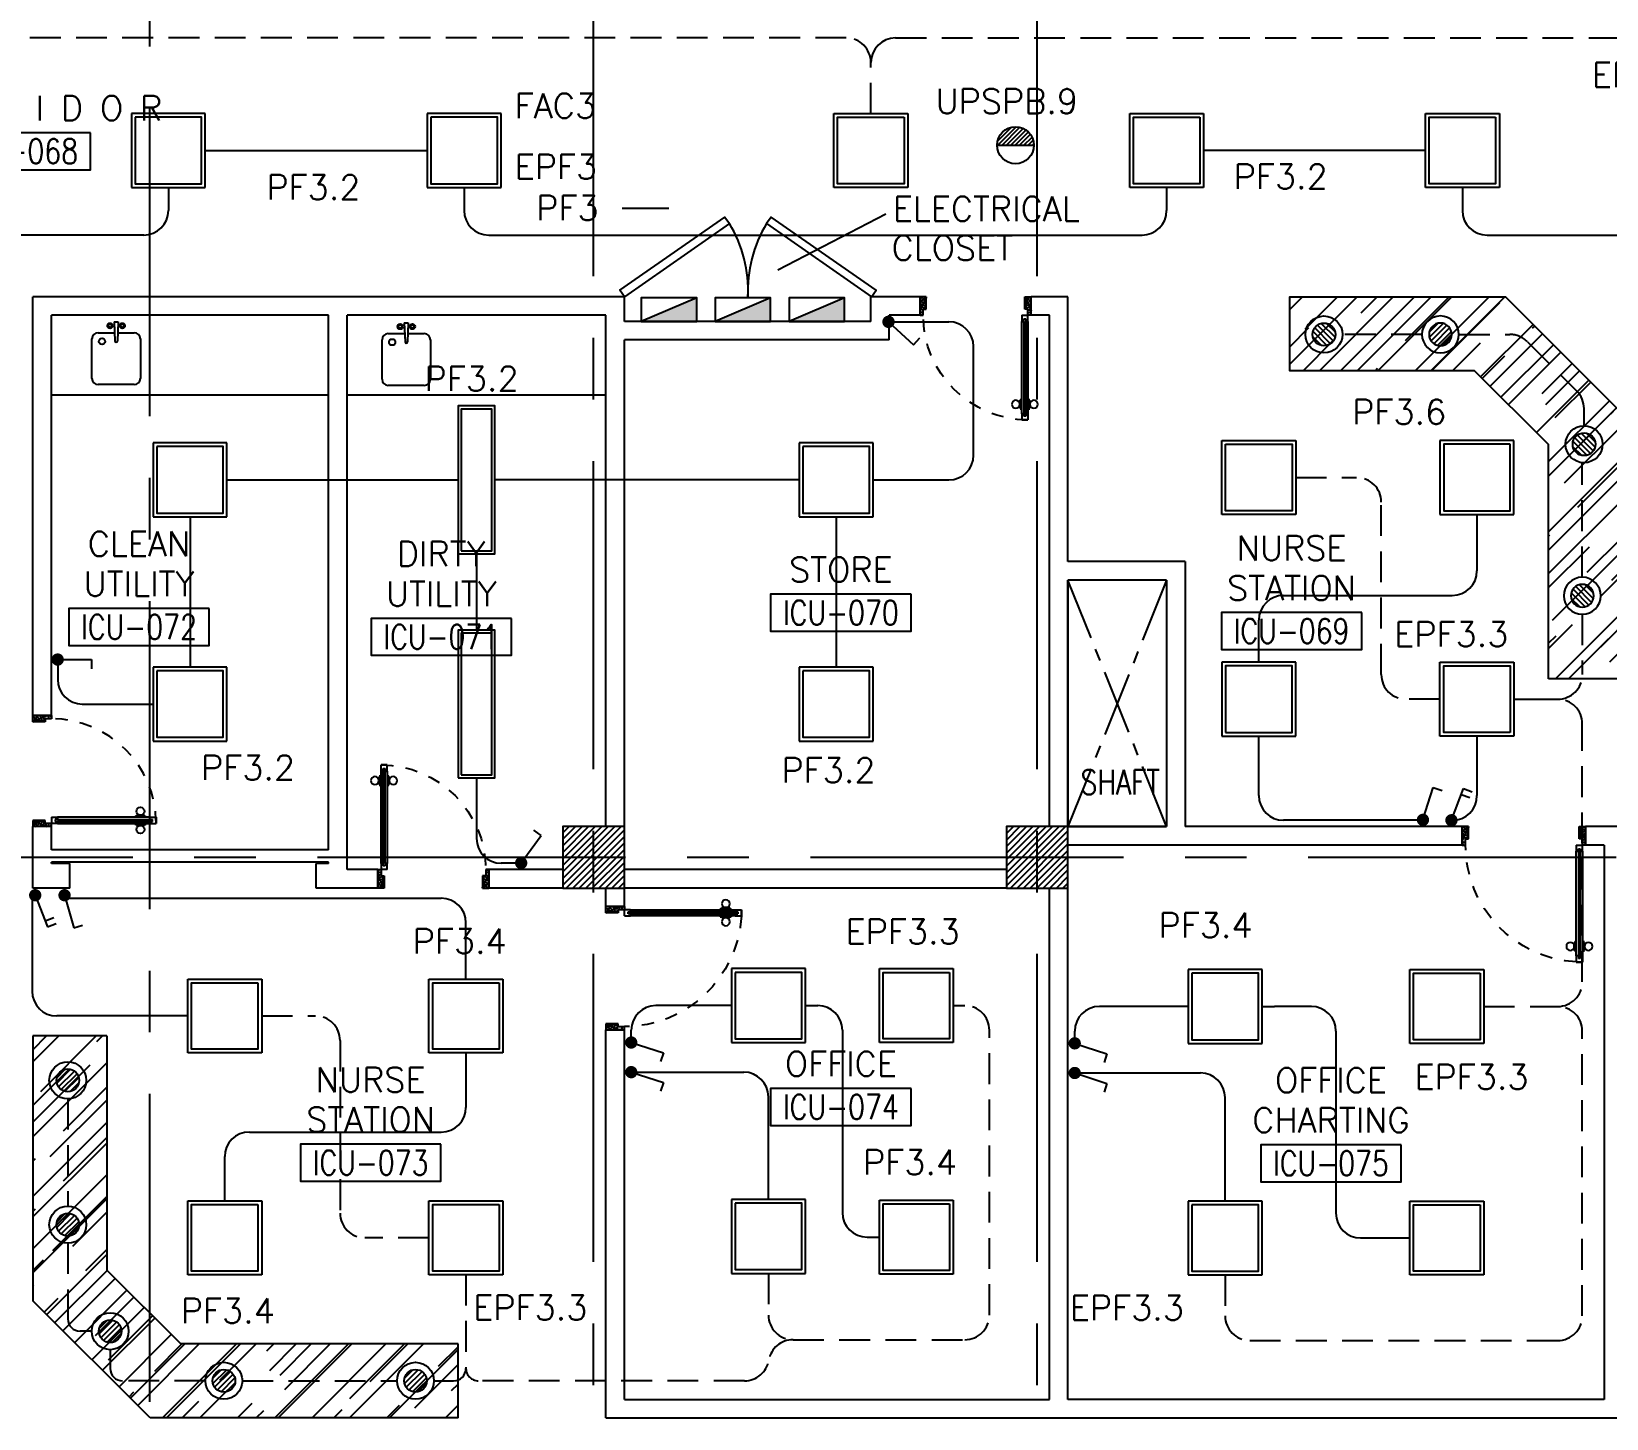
# Model space of a CAD drawing. Extents: x -0.3 to 91.9, y -1.1 to 78.4.
# Drawn here: x 62.03 to 74.81, y 45.62 to 56.87 of the extents above; entities that cross this region are included whole.
import ezdxf
from ezdxf.enums import TextEntityAlignment as Align

# ---------------------------------------------------------------- set-up
doc = ezdxf.new("R2010")
doc.units = 0
doc.header["$MEASUREMENT"] = 0
for name, pattern in [('CENTER2', [1.125, 0.75, -0.125, 0.125, -0.125]), ('CENTERX2', [4, 2.5, -0.5, 0.5, -0.5]), ('HIDDEN', [0.375, 0.25, -0.125])]:
    doc.linetypes.add(name, pattern=pattern)
doc.layers.get('0').update_dxf_attribs({"linetype": 'CONTINUOUS'})
for name, color, linetype in [('AXES', 11, 'CENTERX2'), ('COL', 11, 'CONTINUOUS'), ('COUNTER', 7, 'CONTINUOUS'), ('DOOR', 7, 'CONTINUOUS'), ('E-CLINE', 4, 'CONTINUOUS'), ('E-HLINE', 4, 'HIDDEN'), ('E-LITE', 4, 'CONTINUOUS'), ('E-PANELBX', 3, 'CONTINUOUS'), ('E-SWITCH', 4, 'CONTINUOUS'), ('E-TEXT', 4, 'CONTINUOUS'), ('E-TRXT', 4, 'CONTINUOUS'), ('E-WI', 6, 'CONTINUOUS'), ('EL-LITE', 4, 'CONTINUOUS'), ('HAT', 11, 'CONTINUOUS'), ('NON-MEDICAL', 11, 'CONTINUOUS'), ('RM-BOX', 11, 'CONTINUOUS'), ('RM-NAME', 11, 'CONTINUOUS'), ('RM-NO', 11, 'CONTINUOUS'), ('SHAFT', 11, 'CONTINUOUS'), ('WALL', 11, 'CONTINUOUS')]:
    doc.layers.add(name, color=color, linetype=linetype)
doc.styles.add('ROMANS', font='ROMANS.shx', dxfattribs={"width": 0.6})

# ---------------------------------------------------------------- blocks, each defined once
blk = doc.blocks.new('*X68')
at = {"color": 0}
for p, q in [((80579, 155515), (81054, 155990)), ((80579, 155568), (81001, 155990)), ((80579, 155621), (80948, 155990)), ((80579, 155674), (80895, 155990)), ((80579, 155727), (80842, 155990)), ((80579, 155780), (80789, 155990)), ((80579, 155833), (80736, 155990)), ((80579, 155886), (80683, 155990)), ((80579, 155939), (80630, 155990)), ((80607, 155490), (81079, 155962)), ((80660, 155490), (81079, 155909)), ((80713, 155490), (81079, 155856)), ((80766, 155490), (81079, 155803)), ((80819, 155490), (81079, 155750)), ((80872, 155490), (81079, 155697)), ((80925, 155490), (81079, 155644)), ((80978, 155490), (81079, 155591)), ((81031, 155490), (81079, 155538))]:
    blk.add_line(p, q, dxfattribs=at)
blk = doc.blocks.new('*X67')
at = {"color": 0}
for p, q in [((84179, 155509), (84660, 155990)), ((84179, 155562), (84607, 155990)), ((84179, 155615), (84554, 155990)), ((84179, 155668), (84501, 155990)), ((84179, 155721), (84448, 155990)), ((84179, 155774), (84395, 155990)), ((84179, 155827), (84342, 155990)), ((84179, 155880), (84289, 155990)), ((84179, 155933), (84236, 155990)), ((84179, 155986), (84183, 155990)), ((84213, 155490), (84679, 155956)), ((84266, 155490), (84679, 155903)), ((84319, 155490), (84679, 155850)), ((84372, 155490), (84679, 155796)), ((84426, 155490), (84679, 155743)), ((84479, 155490), (84679, 155690)), ((84532, 155490), (84679, 155637)), ((84585, 155490), (84679, 155584)), ((84638, 155490), (84679, 155531))]:
    blk.add_line(p, q, dxfattribs=at)
blk = doc.blocks.new('COL50')
at = {"layer": 'COL'}
blk.add_lwpolyline([(-250, 250), (-250, -250), (250, -250), (250, 250)], close=True, dxfattribs=at)
blk = doc.blocks.new('RM1')
at = {"layer": 'RM-BOX'}
blk.add_lwpolyline([(570, -200), (-570, -200), (-570, -500), (570, -500)], close=True, dxfattribs=at)
at = {"layer": 'RM-NAME', "style": 'ROMANS'}
for tag, p in [('ROOMNAME1', (0, 324)), ('ROOMNAME2', (0, 0))]:
    blk.add_attdef(tag, text='', height=200, dxfattribs=at).set_placement(p, align=Align.MIDDLE)
at = {"layer": 'RM-NO', "style": 'ROMANS', "width": 0.8}
blk.add_attdef('ROOMNO', text='', height=200, dxfattribs=at).set_placement((0, -350), align=Align.MIDDLE)
blk = doc.blocks.new('DOOR90')
at = {"layer": 'DOOR', "color": 0, "linetype": 'ByBlock'}
for p, q in [((-150, 0), (-150, -25)), ((-150, 0), (0, 0)), ((0, -50), (0, 0)), ((-1000, -25), (-1000, -75)), ((-1000, -75), (-1000, -25)), ((-950, -25), (-1000, -25)), ((-950, -75), (-1000, -75)), ((-970, -42), (-970, -58)), ((-950, -42), (-970, -42)), ((-950, -58), (-970, -58)), ((-950, -25), (-950, -42)), ((-950, -58), (-950, -75)), ((-918, -25), (-918, -18)), ((-828, -18), (-918, -18)), ((-918, -75), (-918, -82)), ((-828, -82), (-918, -82)), ((-905, -18), (-905, -9)), ((-905, -9), (-840, -9)), ((-905, -18), (-840, -18)), ((-905, -82), (-905, -91)), ((-905, -82), (-840, -82)), ((-905, -91), (-840, -91)), ((-840, -18), (-840, -9)), ((-840, -82), (-840, -91)), ((-828, -25), (-828, -18)), ((-828, -75), (-828, -82)), ((-200, -42), (-200, -25)), ((-200, -25), (-150, -25)), ((-180, -42), (-200, -42)), ((-200, -75), (-200, -58)), ((-200, -58), (-180, -58)), ((-150, -75), (-200, -75)), ((-180, -58), (-180, -42)), ((-150, -75), (-150, -25)), ((-150, -25), (-100, -25)), ((-100, -25), (-100, -50)), ((-100, -50), (0, -50)), ((-150, -900), (-150, -875)), ((-150, -875), (-100, -875)), ((-100, -850), (0, -850)), ((-100, -875), (-100, -850)), ((0, -850), (0, -900)), ((0, -900), (-150, -900)), ((-150, -900), (0, -900))]:
    blk.add_line(p, q, dxfattribs=at)
at = {"layer": 'DOOR', "color": 9, "linetype": 'ByBlock'}
for p, q in [((0, -50), (-114, 0)), ((0, -50), (-40, 0)), ((0, -50), (-100, -37)), ((0, -850), (-114, -900)), ((0, -850), (-100, -863)), ((0, -850), (-40, -900))]:
    blk.add_line(p, q, dxfattribs=at)
at = {"layer": 'DOOR', "linetype": 'ByBlock'}
for p, q in [((-200, -25), (-950, -25)), ((-200, -42), (-950, -42)), ((-200, -58), (-950, -58)), ((-950, -75), (-200, -75))]:
    blk.add_line(p, q, dxfattribs=at)
at = {"layer": 'DOOR', "color": 0, "linetype": 'ByBlock'}
for centre in [(-873, 24), (-873, -124)]:
    blk.add_circle(centre, 32.4, dxfattribs=at)
at = {"layer": 'DOOR', "color": 9, "linetype": 'ByBlock'}
for centre, radius, start, end in [((0, -50), 154, 161.1053, 166.2858), ((0, -50), 134, 158.1598, 169.28), ((0, -50), 94.4, 148.0182, 180), ((0, -50), 74.4, 137.7764, 180), ((0, -50), 114, 154.0838, 167.3774), ((0, -50), 54.4, 113.2074, 180), ((0, -50), 34.4, 90, 180), ((0, -50), 14.4, 90, 180), ((0, -850), 154, 193.7142, 198.8947), ((0, -850), 134, 190.72, 201.8402), ((0, -850), 94.4, 180, 211.9818), ((0, -850), 74.4, 180, 222.2236), ((0, -850), 54.4, 180, 246.7926), ((0, -850), 34.4, 180, 270), ((0, -850), 14.4, 180, 270)]:
    blk.add_arc(centre, radius, start, end, dxfattribs=at)
at = {"layer": 'DOOR', "linetype": 'HIDDEN', "ltscale": 0.5}
blk.add_arc((-150, -25), 850, 180, 270, dxfattribs=at)
blk = doc.blocks.new('*X84')
at = {"color": 0}
for p, q in [((80579, 155515), (81054, 155990)), ((80579, 155568), (81001, 155990)), ((80579, 155621), (80948, 155990)), ((80579, 155674), (80895, 155990)), ((80579, 155727), (80842, 155990)), ((80579, 155780), (80789, 155990)), ((80579, 155833), (80736, 155990)), ((80579, 155886), (80683, 155990)), ((80579, 155939), (80630, 155990)), ((80607, 155490), (81079, 155962)), ((80660, 155490), (81079, 155909)), ((80713, 155490), (81079, 155856)), ((80766, 155490), (81079, 155803)), ((80819, 155490), (81079, 155750)), ((80872, 155490), (81079, 155697)), ((80925, 155490), (81079, 155644)), ((80978, 155490), (81079, 155591)), ((81031, 155490), (81079, 155538))]:
    blk.add_line(p, q, dxfattribs=at)
blk = doc.blocks.new('A$C3A782592')
at = {"layer": 'COUNTER', "linetype": 'ByBlock'}
for p, q in [((0, 3100), (0, 951)), ((600, 3100), (0, 3100)), ((600, 3100), (600, 1200)), ((1200, 600), (600, 1200)), ((951, 0), (0, 951)), ((3450, 600), (1200, 600)), ((3450, 0), (3450, 600)), ((3450, 0), (951, 0))]:
    blk.add_line(p, q, dxfattribs=at)
blk = doc.blocks.new('DOOR-10')
at = {"layer": 'DOOR', "color": 0, "linetype": 'ByBlock'}
for p, q in [((-26, 1100), (-76, 1100)), ((-76, 1100), (-26, 1100)), ((-76, 1050), (-76, 1100)), ((-59, 1050), (-76, 1050)), ((-43, 1070), (-59, 1070)), ((-59, 1050), (-59, 1070)), ((-43, 1050), (-43, 1070)), ((-26, 1050), (-43, 1050)), ((-26, 1050), (-26, 1100)), ((-83, 1005), (-92, 1005)), ((-92, 1005), (-92, 940)), ((-83, 940), (-92, 940)), ((-76, 1018), (-83, 1018)), ((-83, 928), (-83, 1018)), ((-83, 1005), (-83, 940)), ((-76, 928), (-83, 928)), ((-26, 1018), (-18, 1018)), ((-26, 928), (-18, 928)), ((-18, 928), (-18, 1018)), ((-18, 1005), (-9, 1005)), ((-18, 1005), (-18, 940)), ((-18, 940), (-9, 940)), ((-9, 1005), (-9, 940)), ((-1001, 0), (-1001, 150)), ((-1001, 150), (-976, 150)), ((-1001, 150), (-1001, 0)), ((-976, 150), (-976, 100)), ((-76, 200), (-59, 200)), ((-76, 150), (-76, 200)), ((-76, 150), (-26, 150)), ((-59, 200), (-59, 180)), ((-59, 180), (-43, 180)), ((-43, 200), (-26, 200)), ((-43, 180), (-43, 200)), ((-26, 200), (-26, 150)), ((-1, 150), (-26, 150)), ((-26, 150), (-26, 100)), ((-951, 0), (-1001, 0)), ((-976, 100), (-951, 100)), ((-951, 100), (-951, 0)), ((-51, 100), (-51, 0)), ((-26, 100), (-51, 100)), ((-51, 0), (-1, 0))]:
    blk.add_line(p, q, dxfattribs=at)
at = {"layer": 'DOOR', "linetype": 'ByBlock'}
for p, q in [((-76, 1050), (-76, 200)), ((-59, 200), (-59, 1050)), ((-43, 200), (-43, 1050)), ((-26, 200), (-26, 1050))]:
    blk.add_line(p, q, dxfattribs=at)
at = {"layer": 'DOOR', "color": 9, "linetype": 'ByBlock'}
for p, q in [((-1, 0), (-1, 150)), ((-951, 0), (-1001, 114)), ((-951, 0), (-1001, 40)), ((-951, 0), (-964, 100)), ((-51, 0), (-1, 114)), ((-51, 0), (-37, 100)), ((-51, 0), (-1, 40))]:
    blk.add_line(p, q, dxfattribs=at)
at = {"layer": 'DOOR', "color": 0, "linetype": 'ByBlock'}
for centre in [(-124, 973), (23, 973)]:
    blk.add_circle(centre, 32.4, dxfattribs=at)
at = {"layer": 'DOOR', "linetype": 'HIDDEN', "ltscale": 0.5}
blk.add_arc((-23, 149), 952, 93.1482, 179.9482, dxfattribs=at)
at = {"layer": 'DOOR', "color": 9, "linetype": 'ByBlock'}
for centre, radius, start, end in [((-951, 0), 154, 103.7142, 108.8947), ((-951, 0), 134, 100.72, 111.8402), ((-51, 0), 134, 68.1598, 79.28), ((-51, 0), 154, 71.1053, 76.2858), ((-951, 0), 94.4, 90, 121.9818), ((-951, 0), 74.4, 90, 132.2236), ((-951, 0), 54.4, 90, 156.7926), ((-951, 0), 34.4, 90, 180), ((-951, 0), 14.4, 90, 180), ((-51, 0), 94.4, 58.0182, 90), ((-51, 0), 74.4, 47.7764, 90), ((-51, 0), 54.4, 23.2074, 90), ((-51, 0), 34.4, 0, 90), ((-51, 0), 14.4, 0, 90), ((-51, 0), 114, 64.0838, 77.3774)]:
    blk.add_arc(centre, radius, start, end, dxfattribs=at)
blk = doc.blocks.new('1G1W')
for p, q in [((0, 0), (0.55, 0)), ((0.55, 0), (0.55, -0.15))]:
    blk.add_line(p, q)
at = {"const_width": 0.1}
blk.add_lwpolyline([(-0.05, 0, 1), (0.05, 0, 1)], format="xyb", close=True, dxfattribs=at)
blk = doc.blocks.new('L42')
at = {"layer": 'E-LITE'}
for p, q in [((0.3, 0.3), (-0.3, 0.3)), ((-0.3, 0.3), (-0.3, -0.3)), ((0.3, -0.3), (0.3, 0.3)), ((-0.3, -0.3), (0.3, -0.3))]:
    blk.add_line(p, q, dxfattribs=at)
at = {"layer": 'E-LITE', "color": 8}
blk.add_lwpolyline([(-0.27, 0.27), (-0.27, -0.27), (0.27, -0.27), (0.27, 0.27)], close=True, dxfattribs=at)
blk = doc.blocks.new('*X59')
at = {"color": 0}
for p, q in [((21548.527, 18540.142), (21548.801, 18540.415)), ((21548.529, 18539.966), (21548.977, 18540.414)), ((21548.584, 18539.845), (21549.098, 18540.359)), ((21548.672, 18539.756), (21549.187, 18540.271)), ((21548.793, 18539.7), (21549.243, 18540.15)), ((21548.966, 18539.696), (21549.246, 18539.977))]:
    blk.add_line(p, q, dxfattribs=at)
blk = doc.blocks.new('SPOT')
at = {"layer": 'E-LITE'}
for radius in [0.6, 0.369]:
    blk.add_circle((0, 0), radius, dxfattribs=at)
at = {"layer": 'E-LITE', "color": 8}
blk.add_blockref('*X59', (-21548.886, -18540.056), dxfattribs=at)
blk = doc.blocks.new('*X143')
at = {"color": 0}
for p, q in [((21548.527, 18540.142), (21548.801, 18540.415)), ((21548.529, 18539.966), (21548.977, 18540.414)), ((21548.584, 18539.845), (21549.098, 18540.359)), ((21548.672, 18539.756), (21549.187, 18540.271)), ((21548.793, 18539.7), (21549.243, 18540.15)), ((21548.966, 18539.696), (21549.246, 18539.977))]:
    blk.add_line(p, q, dxfattribs=at)
blk = doc.blocks.new('2G1W')
for p, q in [((0, 0), (0.55, 0)), ((0.45, 0), (0.45, -0.15)), ((0.55, 0), (0.55, -0.15))]:
    blk.add_line(p, q)
at = {"const_width": 0.1}
blk.add_lwpolyline([(-0.05, 0, 1), (0.05, 0, 1)], format="xyb", close=True, dxfattribs=at)
blk = doc.blocks.new('E-PBX')
at = {"layer": 'E-PANELBX'}
h = blk.add_hatch(color=256, dxfattribs=at)
h.paths.add_polyline_path([(34, 190), (-225, 190), (34, 81)])
h.paths.add_polyline_path([(225, 190), (34, 190), (34, 81), (225, 0)])
blk.add_line((225, 0), (-225, 190), dxfattribs=at)
blk.add_lwpolyline([(-225, 190), (225, 190), (225, 0), (-225, 0)], close=True, dxfattribs=at)
blk = doc.blocks.new('EL')
at = {"layer": 'EL-LITE'}
h = blk.add_hatch(dxfattribs=at)
h.set_pattern_fill('ANSI31', color=4, scale=0.2, style=0)
h.set_pattern_definition([(45, (587.071197, 567.777136), (-0.0176776695, 0.0176776695), [])])
h.paths.add_polyline_path([(0.15, 0, 1), (-0.15, 0)])
at = {"layer": 'EL-LITE', "color": 4}
blk.add_line((-0.15, 0), (0.15, 0), dxfattribs=at)
blk.add_circle((0, 0), 0.15, dxfattribs=at)
blk = doc.blocks.new('L24')
at = {"color": 4}
blk.add_lwpolyline([(-0.6, 0.15), (-0.6, -0.15), (0.6, -0.15), (0.6, 0.15)], close=True, dxfattribs=at)
at = {"layer": 'E-LITE', "color": 8}
blk.add_lwpolyline([(-0.575, 0.125), (-0.575, -0.125), (0.575, -0.125), (0.575, 0.125)], close=True, dxfattribs=at)

msp = doc.modelspace()

# ---------------------------------------------------------------- hatches: boundary and pattern name
at = {"layer": 'COUNTER', "linetype": 'ByBlock'}
h = msp.add_hatch(dxfattribs=at)
h.set_pattern_fill('AR-RROOF', color=11, scale=0.32, angle=45, style=0)
h.set_pattern_definition([(45, (-275968.1855, -57293.01293), (0.27152900398, 0.72407734394), [4.8, -0.64, 1.6, -0.32]), (45, (-275967.9977, -57292.59885), (-0.52721881605, 0.0746704761), [0.96, -0.1056, 1.92, -0.24]), (45, (-275968.2647, -57292.70746), (1.02502199, 1.32822937778), [2.56, -0.448, 1.28, -0.32])])
h.paths.add_polyline_path([(73.99, 54.72), (72.24, 54.72), (72.24, 54.12), (73.74, 54.12), (74.34, 53.52), (74.34, 51.62), (74.94, 51.62), (74.94, 53.77)])
h = msp.add_hatch(dxfattribs=at)
h.set_pattern_fill('AR-RROOF', color=11, scale=0.32, angle=45, style=0)
h.set_pattern_definition([(45, (-14.23922, -112.74973), (0.271529, 0.72407734), [4.8, -0.64, 1.6, -0.32]), (45, (-14.0514, -112.33565), (-0.5272188, 0.0746705), [0.96, -0.1056, 1.92, -0.24]), (45, (-14.31842, -112.44426), (1.025022, 1.32822938), [2.56, -0.448, 1.28, -0.32])])
h.paths.add_polyline_path([(62.64, 48.72), (62.04, 48.72), (62.04, 46.5715), (62.1165, 46.495), (62.965, 46.495), (62.64, 46.82)])
h.paths.add_polyline_path([(62.99, 45.6215), (62.99, 46.47), (62.965, 46.495), (62.1165, 46.495)])
h.paths.add_polyline_path([(65.49, 45.62), (65.49, 46.22), (63.24, 46.22), (62.99, 46.47), (62.99, 45.6215), (62.9915, 45.62)])

# ---------------------------------------------------------------- linework, layer by layer
at = {"layer": 'AXES'}
for p, q in [((66.59, -1.1143), (66.59, 77.6984)), ((66.59, -1.1143), (66.59, 77.6984)), ((70.19, -1.1143), (70.19, 77.6984)), ((70.19, -1.1143), (70.19, 77.6984)), ((62.99, 5.75), (62.99, 64.57)), ((0.35, 50.17), (68.39, 50.17)), ((68.39, 50.17), (84.61, 50.17))]:
    msp.add_line(p, q, dxfattribs=at)
at = {"layer": 'COUNTER', "linetype": 'ByBlock'}
msp.add_lwpolyline([(74.34, 51.62), (74.34, 53.52), (73.74, 54.12), (72.24, 54.12), (72.24, 54.72), (73.99, 54.72), (74.94, 53.77), (74.94, 51.62)], close=True, dxfattribs=at)
at = {"layer": 'E-CLINE', "color": 4, "linetype": 'ByBlock'}
for p, q in [((63.4392, 55.907), (65.2392, 55.907)), ((73.3408, 55.907), (71.5408, 55.907)), ((63.1392, 55.607), (63.1392, 55.4207)), ((65.5392, 55.607), (65.5392, 55.4207)), ((71.2408, 55.607), (71.2408, 55.4207)), ((73.6408, 55.607), (73.6408, 55.4207)), ((74.6281, 53.6726), (74.6281, 53.8127)), ((63.315, 52.9335), (63.315, 51.7141)), ((68.5588, 52.9335), (68.5588, 51.7141)), ((65.64, 52.6335), (65.64, 52.0141)), ((74.059, 51.4532), (74.414, 51.4532)), ((72.415, 48.9595), (72.115, 48.9595)), ((68.6093, 48.7663), (68.6093, 47.2873)), ((72.615, 48.7595), (72.615, 47.2805)), ((63.5968, 47.3823), (63.5968, 47.7405)), ((68.8093, 47.0873), (68.9093, 47.0873)), ((72.815, 47.0805), (72.915, 47.0805)), ((72.915, 47.0805), (73.215, 47.0805)), ((62.5172, 46.3236), (62.4234, 46.3236)), ((62.6672, 46.1736), (62.6672, 46.0211)), ((65.295, 45.9211), (65.4545, 45.9211))]:
    msp.add_line(p, q, dxfattribs=at)
at = {"layer": 'E-CLINE', "color": 4}
for p, q in [((62.9392, 55.2207), (58.5392, 55.2207)), ((65.7392, 55.2207), (71.0408, 55.2207)), ((73.8408, 55.2207), (78.2408, 55.2207)), ((63.615, 53.2335), (65.49, 53.2335)), ((68.2588, 53.2335), (65.79, 53.2335)), ((68.2588, 53.2335), (65.94, 53.2335)), ((68.3093, 48.9663), (68.4093, 48.9663)), ((72.015, 48.9595), (72.115, 48.9595)), ((65.5545, 48.5823), (65.5545, 48.1405)), ((63.7968, 47.9405), (65.3545, 47.9405))]:
    msp.add_line(p, q, dxfattribs=at)
at = {"layer": 'E-CLINE', "color": 4, "linetype": 'ByBlock'}
for centre, radius, start, end in [((69.0408, 56.6205), 0.2, 90, 180), ((62.9392, 55.4207), 0.2, 270, 0), ((65.7392, 55.4207), 0.2, 180, 270), ((71.0408, 55.4207), 0.2, 270, 0), ((73.8408, 55.4207), 0.2, 180, 270), ((74.4281, 53.8127), 0.2, 0, 45), ((68.4093, 48.7663), 0.2, 0, 90), ((72.415, 48.7595), 0.2, 0, 90), ((63.7968, 47.7405), 0.2, 90, 180), ((68.8093, 47.2873), 0.2, 180, 270), ((72.815, 47.2805), 0.2, 180, 270), ((62.4234, 46.4236), 0.1, 180, 270), ((62.7672, 46.0211), 0.1, 180, 270), ((65.4545, 46.0211), 0.1, 270, 0)]:
    msp.add_arc(centre, radius, start, end, dxfattribs=at)
at = {"layer": 'E-CLINE', "color": 4}
msp.add_arc((65.3545, 48.1405), 0.2, 270, 0, dxfattribs=at)
at = {"layer": 'E-HLINE', "color": 4}
for p, q in [((68.6408, 56.8205), (60.9392, 56.8205)), ((69.0408, 56.8205), (75.8408, 56.8205)), ((68.8408, 56.207), (68.8408, 56.6205)), ((73.3125, 54.4139), (72.6675, 54.4139)), ((73.6125, 54.4139), (74.0269, 54.4139)), ((74.1683, 54.3553), (74.5695, 53.9541)), ((74.614, 52.4432), (74.614, 53.3733)), ((72.2886, 53.2532), (72.7827, 53.2532)), ((72.9827, 51.6532), (72.9827, 53.0532)), ((74.614, 52.1432), (74.614, 51.6532)), ((73.459, 51.4532), (73.1827, 51.4532)), ((74.614, 49.1595), (74.614, 51.2532)), ((69.5093, 48.9663), (69.6023, 48.9663)), ((73.815, 48.9595), (74.414, 48.9595)), ((63.8968, 48.8823), (64.333, 48.8823)), ((69.8023, 46.4549), (69.8023, 48.7663)), ((74.614, 46.4481), (74.614, 48.7595)), ((64.533, 48.6823), (64.533, 47.2823)), ((62.3234, 48.2099), (62.3234, 47.3384)), ((62.3234, 47.0384), (62.3234, 46.4236)), ((65.2545, 47.0823), (64.733, 47.0823)), ((65.5545, 46.7823), (65.5545, 46.0211)), ((68.0093, 46.7934), (68.0093, 46.4549)), ((71.715, 46.7805), (71.715, 46.4549)), ((68.2093, 46.2549), (69.6023, 46.2549)), ((71.915, 46.2481), (74.414, 46.2481)), ((63.4398, 45.9211), (62.7672, 45.9211)), ((63.7398, 45.9211), (64.995, 45.9211)), ((67.8148, 45.9211), (65.6545, 45.9211))]:
    msp.add_line(p, q, dxfattribs=at)
for centre, radius, start, end in [((68.6408, 56.6205), 0.2, 0, 90), ((74.0269, 54.2139), 0.2, 45, 90), ((72.7827, 53.0532), 0.2, 0, 90), ((73.1827, 51.6532), 0.2, 180, 270), ((74.414, 51.6532), 0.2, 270, 0), ((74.414, 51.2532), 0.2, 0, 90), ((74.414, 49.1595), 0.2, 270, 0), ((69.6023, 48.7663), 0.2, 0, 90), ((74.414, 48.7595), 0.2, 0, 90), ((64.333, 48.6823), 0.2, 0, 90), ((64.733, 47.2823), 0.2, 180, 270), ((68.2093, 46.4549), 0.2, 180, 270), ((69.6023, 46.4549), 0.2, 270, 0), ((71.915, 46.4481), 0.2, 180, 270), ((74.414, 46.4481), 0.2, 270, 0), ((68.2093, 46.0549), 0.2, 90, 170.47929), ((65.6545, 46.0211), 0.1, 180, 270), ((67.8148, 46.1211), 0.2, 270, 350.47929)]:
    msp.add_arc(centre, radius, start, end, dxfattribs=at)
at = {"layer": 'E-LITE'}
for radius in [0.15, 0.0922]:
    msp.add_circle((74.6281, 53.5226), radius, dxfattribs=at)
at = {"layer": 'E-SWITCH', "color": 4}
for p, q in [((68.9834, 54.5165), (69.1861, 54.3306)), ((68.9834, 54.5165), (69.4737, 54.5165)), ((69.1861, 54.3306), (69.2368, 54.3859)), ((69.6737, 53.4335), (69.6737, 54.3165)), ((68.8588, 53.2335), (69.4737, 53.2335)), ((73.759, 52.9532), (73.759, 52.4955)), ((72.1886, 52.2955), (73.559, 52.2955)), ((71.9886, 51.7532), (71.9886, 52.0955)), ((62.2411, 51.7502), (62.2411, 51.6141)), ((62.4411, 51.4141), (63.015, 51.4141)), ((71.9886, 50.6707), (71.9886, 51.1532)), ((73.759, 51.1532), (73.759, 50.6707)), ((65.64, 50.8141), (65.64, 50.3219)), ((73.3035, 50.4707), (72.1886, 50.4707)), ((73.559, 50.4707), (73.5449, 50.4707)), ((65.9657, 50.1219), (65.84, 50.1219)), ((62.0338, 49.8624), (62.0338, 49.0823)), ((62.0588, 49.8624), (62.1584, 49.606)), ((62.2966, 49.8624), (62.3714, 49.5977)), ((62.3034, 49.8383), (65.3545, 49.8383)), ((62.1391, 49.6557), (62.209, 49.6829)), ((62.1584, 49.606), (62.2283, 49.6332)), ((62.3714, 49.5977), (62.4436, 49.6181)), ((65.5545, 49.1823), (65.5545, 49.6383)), ((67.7093, 48.9663), (67.0956, 48.9663)), ((71.415, 48.9595), (70.6948, 48.9595)), ((63.2968, 48.8823), (62.2338, 48.8823)), ((66.8956, 48.6669), (66.8956, 48.7663)), ((70.4948, 48.6601), (70.4948, 48.7595)), ((66.8956, 48.4263), (67.8093, 48.4263)), ((70.4948, 48.4195), (71.515, 48.4195)), ((68.0093, 47.3873), (68.0093, 48.2263)), ((71.715, 47.3805), (71.715, 48.2195))]:
    msp.add_line(p, q, dxfattribs=at)
at = {"layer": 'E-SWITCH', "color": 4, "const_width": 0.05}
for points in [[(68.9719, 54.5387, 1), (68.995, 54.4943, 1)], [(62.0652, 49.8865, 1), (62.0524, 49.8382, 1)], [(62.303, 49.8865, 1), (62.2903, 49.8382, 1)]]:
    msp.add_lwpolyline(points, format="xyb", close=True, dxfattribs=at)
at = {"layer": 'E-SWITCH', "color": 4}
for centre, start, end in [((69.4737, 54.3165), 0, 90), ((69.4737, 53.4335), 270, 0), ((73.559, 52.4955), 270, 0), ((72.1886, 52.0955), 90, 180), ((62.4411, 51.6141), 180, 270), ((72.1886, 50.6707), 180, 270), ((73.559, 50.6707), 270, 0), ((65.84, 50.3219), 180, 270), ((65.3545, 49.6383), 0, 90), ((62.2338, 49.0823), 180, 270), ((67.0956, 48.7663), 90, 180), ((70.6948, 48.7595), 90, 180), ((67.8093, 48.2263), 0, 90), ((71.515, 48.2195), 0, 90), ((71.515, 48.2195), 0, 90)]:
    msp.add_arc(centre, 0.2, start, end, dxfattribs=at)
at = {"layer": 'E-TEXT', "color": 7}
msp.add_line((68.9619, 55.3902), (68.0857, 54.9358), dxfattribs=at)
at = {"layer": 'E-WI', "color": 4}
msp.add_line((67.2012, 55.436), (66.8213, 55.436), dxfattribs=at)
for points in [[(68.3783, 54.7158, 0, 0.1162, 0), (68.3883, 54.948, 0, 0, 0), (68.3922, 55.0194, 0, 0, 0), (68.3999, 56.2748, 0, 0, 0), (66.8213, 56.2748, 0, 0, 0)], [(67.7854, 54.7158, 0, 0.1162, 0), (67.7953, 54.948, 0, 0, 0), (67.7992, 55.0194, 0, 0, 0), (67.8015, 55.7806, 0, 0, 0), (66.8213, 55.7806, 0, 0, 0)], [(67.1854, 54.7158, 0, 0.1162, 0), (67.1953, 54.948, 0, 0, 0), (67.1992, 55.0194, 0, 0, 0), (67.2012, 55.436, 0, 0, 0)]]:
    msp.add_lwpolyline(points, format="xyseb", dxfattribs=at)
at = {"layer": 'NON-MEDICAL'}
for p, q in [((62.6999, 54.5155), (62.7319, 54.5155)), ((62.6999, 54.5155), (62.7059, 54.3602)), ((62.7319, 54.5155), (62.7259, 54.3602)), ((65.0542, 54.5091), (65.0602, 54.3538)), ((65.0542, 54.5091), (65.0862, 54.5091)), ((65.0862, 54.5091), (65.0802, 54.3538)), ((62.5196, 54.0563), (62.5196, 54.3774)), ((62.5694, 54.4273), (62.7059, 54.4273)), ((62.7259, 54.4273), (62.8623, 54.4273)), ((62.9122, 54.3774), (62.9122, 54.0563)), ((64.8739, 54.0499), (64.8739, 54.371)), ((64.9237, 54.4209), (65.0602, 54.4209)), ((65.0802, 54.4209), (65.2166, 54.4209)), ((65.2665, 54.371), (65.2665, 54.0499)), ((62.8623, 54.0065), (62.5694, 54.0065)), ((65.2166, 54), (64.9237, 54)), ((64.44, 53.92), (62.19, 53.92)), ((66.69, 53.92), (64.59, 53.92))]:
    msp.add_line(p, q, dxfattribs=at)
for centre, radius in [((62.6661, 54.4844), 0.0217), ((62.6661, 54.4844), 0.014), ((62.7656, 54.4844), 0.0217), ((62.7656, 54.4844), 0.014), ((65.0204, 54.478), 0.0217), ((65.0204, 54.478), 0.014), ((65.1199, 54.478), 0.0217), ((65.1199, 54.478), 0.014), ((62.6014, 54.3579), 0.0255), ((64.9557, 54.3514), 0.0255)]:
    msp.add_circle(centre, radius, dxfattribs=at)
for centre, radius, start, end in [((62.5694, 54.3774), 0.0499, 90, 180), ((62.7159, 54.3602), 0.00997, 180, 0), ((62.8623, 54.3774), 0.0499, 0, 90), ((64.9237, 54.371), 0.0499, 90, 180), ((65.0702, 54.3538), 0.00997, 180, 0), ((65.2166, 54.371), 0.0499, 0, 90), ((62.5694, 54.0563), 0.0499, 180, 270), ((62.8623, 54.0563), 0.0499, 270, 0), ((64.9237, 54.0499), 0.0499, 180, 270), ((65.2166, 54.0499), 0.0499, 270, 0)]:
    msp.add_arc(centre, radius, start, end, dxfattribs=at)
at = {"layer": 'SHAFT', "linetype": 'CENTER2', "ltscale": 0.7}
for p, q in [((71.24, 50.42), (70.44, 52.42)), ((71.24, 52.42), (70.44, 50.42))]:
    msp.add_line(p, q, dxfattribs=at)
at = {"layer": 'WALL'}
for p, q in [((62.04, 51.32), (62.04, 54.72)), ((70.44, 52.57), (70.44, 54.72)), ((62.19, 51.32), (62.19, 54.57)), ((64.44, 50.23), (64.44, 54.57)), ((64.59, 50.07), (64.59, 54.57)), ((66.69, 50.42), (66.69, 54.57)), ((66.69, 50.42), (66.69, 54.57)), ((70.29, 50.42), (70.29, 54.57)), ((66.84, 49.77), (66.84, 54.37)), ((66.84, 49.77), (66.84, 54.37)), ((70.29, 50.42), (70.29, 53.2356)), ((71.39, 52.57), (70.44, 52.57)), ((71.39, 52.57), (71.39, 50.42)), ((70.44, 45.77), (70.44, 52.42)), ((71.24, 52.42), (70.44, 52.42)), ((70.44, 52.42), (70.44, 50.42)), ((71.24, 52.42), (71.24, 50.42)), ((62.04, 49.92), (62.04, 50.42)), ((62.19, 50.23), (62.19, 50.42)), ((70.44, 50.42), (71.24, 50.42)), ((74.79, 50.27), (74.79, 45.77)), ((62.34, 49.92), (62.34, 50.12)), ((64.34, 49.92), (64.34, 50.12)), ((64.84, 49.92), (64.84, 50.07)), ((65.74, 49.92), (65.74, 50.07)), ((66.69, 49.77), (66.69, 49.92)), ((66.69, 49.77), (66.69, 49.92)), ((70.29, 45.77), (70.29, 49.92)), ((66.69, 45.62), (66.69, 48.77)), ((66.84, 45.77), (66.84, 48.77)), ((66.84, 45.77), (70.29, 45.77)), ((74.79, 45.77), (70.44, 45.77)), ((66.69, 45.62), (74.94, 45.62))]:
    msp.add_line(p, q, dxfattribs=at)
at = {"layer": 'WALL', "linetype": 'ByBlock'}
for p, q in [((66.84, 54.72), (62.04, 54.72)), ((66.84, 54.52), (66.84, 54.72)), ((69.24, 54.72), (68.84, 54.72)), ((68.84, 54.52), (68.84, 54.72)), ((69.24, 54.57), (69.24, 54.72)), ((69.24, 54.57), (69.24, 54.72)), ((70.44, 54.72), (70.14, 54.72)), ((70.14, 54.57), (70.14, 54.72)), ((70.44, 54.72), (70.14, 54.72)), ((70.14, 54.57), (70.14, 54.72)), ((64.44, 54.57), (62.19, 54.57)), ((66.69, 54.57), (64.59, 54.57)), ((68.84, 54.52), (66.84, 54.52)), ((69.24, 54.57), (68.99, 54.57)), ((68.99, 54.37), (68.99, 54.57)), ((70.29, 54.57), (70.14, 54.57)), ((70.29, 54.57), (70.14, 54.57)), ((68.99, 54.37), (66.84, 54.37)), ((62.19, 51.32), (62.04, 51.32)), ((62.19, 50.42), (62.04, 50.42)), ((71.24, 50.42), (70.44, 50.42)), ((73.64, 50.42), (71.39, 50.42)), ((73.64, 50.27), (73.64, 50.42)), ((74.64, 50.27), (74.64, 50.42)), ((74.94, 50.42), (74.64, 50.42)), ((73.64, 50.27), (70.44, 50.27)), ((74.79, 50.27), (74.64, 50.27)), ((64.44, 50.23), (62.19, 50.23)), ((64.44, 50.13), (62.19, 50.13)), ((62.19, 50.12), (62.19, 50.13)), ((62.34, 50.12), (62.19, 50.12)), ((64.44, 50.12), (64.34, 50.12)), ((64.44, 50.12), (64.44, 50.13)), ((64.84, 50.07), (64.59, 50.07)), ((66.34, 50.07), (65.74, 50.07)), ((66.34, 50.07), (65.79, 50.07)), ((69.94, 50.07), (66.84, 50.07)), ((62.34, 49.92), (62.04, 49.92)), ((64.84, 49.92), (64.34, 49.92)), ((66.34, 49.92), (65.74, 49.92)), ((66.34, 49.92), (65.79, 49.92)), ((69.94, 49.92), (66.84, 49.92)), ((66.84, 49.77), (66.69, 49.77)), ((66.84, 49.77), (66.69, 49.77)), ((66.84, 48.77), (66.69, 48.77)), ((66.84, 48.77), (66.69, 48.77))]:
    msp.add_line(p, q, dxfattribs=at)
at = {"layer": 'WALL'}
for points in [[(66.84, 54.72), (66.8037, 54.7721), (67.656, 55.366), (67.6923, 55.3139)], [(68.8463, 54.72), (68.8826, 54.7721), (68.0303, 55.366), (67.994, 55.3139)]]:
    msp.add_lwpolyline(points, close=True, dxfattribs=at)
at = {"layer": 'WALL', "linetype": 'ByBlock', "ltscale": 0.3}
for points in [[(66.34, 49.92), (66.84, 49.92), (66.84, 50.42), (66.34, 50.42)], [(69.94, 49.92), (70.44, 49.92), (70.44, 50.42), (69.94, 50.42)]]:
    msp.add_lwpolyline(points, close=True, dxfattribs=at)
at = {"layer": 'WALL'}
for centre, start, end in [((66.8037, 54.7721), 357.13243, 31.37409), ((68.8826, 54.7721), 148.62591, 182.86757)]:
    msp.add_arc(centre, 1.0407, start, end, dxfattribs=at)

# ---------------------------------------------------------------- block references
at = {"layer": 'COL', "xscale": 0.0009999999892897904, "yscale": 0.000999999996565748, "zscale": 0.001}
for p in [(66.59, 50.17), (66.59, 50.17), (70.19, 50.17)]:
    msp.add_blockref('COL50', p, dxfattribs=at)
at = {"layer": 'COUNTER', "linetype": 'ByBlock', "xscale": 0.0009999999892897904, "yscale": 0.000999999996565748, "zscale": 0.001}
msp.add_blockref('A$C3A782592', (62.04, 45.62), dxfattribs=at)
at = {"layer": 'DOOR', "color": 0, "linetype": 'ByBlock', "yscale": 0.000999999996565748, "zscale": 0.001}
for p, xscale, rotation in [((70.14, 54.72), -0.000999999996565748, 270), ((62.04, 50.42), 0.0009999999892897904, 180), ((64.84, 49.92), -0.000999999996565748, 90)]:
    msp.add_blockref('DOOR90', p, dxfattribs=dict(at, xscale=xscale, rotation=rotation))
at = {"layer": 'DOOR', "color": 0, "linetype": 'ByBlock', "ltscale": 0.3, "yscale": 0.000999999996565748, "zscale": 0.001}
for p, xscale, rotation in [((74.6407, 50.42), -0.0009999999892897904, 180), ((66.69, 49.7707), -0.000999999996565748, 270)]:
    msp.add_blockref('DOOR-10', p, dxfattribs=dict(at, xscale=xscale, rotation=rotation))
at = {"layer": 'E-LITE'}
for name, p in [('L42', (63.1392, 55.907)), ('L42', (65.5392, 55.907)), ('EL', (70.0141, 55.9497)), ('L42', (63.315, 53.2335)), ('L42', (68.5588, 53.2335)), ('L42', (63.315, 51.4141)), ('L42', (68.5588, 51.4141)), ('L42', (68.0093, 48.9663)), ('L42', (71.715, 48.9595)), ('L42', (68.0093, 47.0934)), ('L42', (71.715, 47.0805))]:
    msp.add_blockref(name, p, dxfattribs=at)
at = {"layer": 'E-LITE', "xscale": -1}
for p in [(68.8408, 55.907), (71.2408, 55.907), (73.6408, 55.907), (69.2093, 48.9663), (73.515, 48.9595), (63.5968, 48.8823), (65.5545, 48.8823), (63.5968, 47.0823), (65.5545, 47.0823), (69.2093, 47.0873), (73.515, 47.0805)]:
    msp.add_blockref('L42', p, dxfattribs=at)
at = {"layer": 'E-LITE', "yscale": 0.25, "zscale": 0.25}
for p, xscale, rotation in [((72.5175, 54.4139), 0.25, 270), ((73.4625, 54.4139), -0.25, 90), ((74.614, 52.2932), -0.25, 180)]:
    msp.add_blockref('SPOT', p, dxfattribs=dict(at, xscale=xscale, rotation=rotation))
at = {"layer": 'E-LITE'}
for name, p, rotation in [('L24', (65.64, 53.2335), 90), ('L42', (73.759, 53.2532), 270), ('L24', (65.64, 51.4141), 90), ('L42', (71.9886, 51.4532), 90)]:
    msp.add_blockref(name, p, dxfattribs=dict(at, rotation=rotation))
at = {"layer": 'E-LITE', "extrusion": (0, 0, -1), "xscale": 0.25, "yscale": 0.25, "zscale": -0.25, "rotation": 180}
msp.add_blockref('*X143', (5312.5935, 4688.5367), dxfattribs=at)
at = {"layer": 'E-LITE', "xscale": -1}
for p, rotation in [((71.9886, 53.2532), 90), ((73.759, 51.4532), 270)]:
    msp.add_blockref('L42', p, dxfattribs=dict(at, rotation=rotation))
at = {"layer": 'E-LITE', "xscale": 0.25, "yscale": 0.25, "zscale": 0.25}
for p in [(62.3234, 48.3599), (62.3234, 47.1884), (62.6672, 46.3236), (63.5898, 45.9211), (65.145, 45.9211)]:
    msp.add_blockref('SPOT', p, dxfattribs=at)
at = {"layer": 'E-PANELBX', "xscale": -0.0009999999892897904, "yscale": 0.0009999999892897904, "zscale": 0.001, "rotation": 180}
for p in [(67.2022, 54.71), (67.8022, 54.71), (68.4022, 54.71)]:
    msp.add_blockref('E-PBX', p, dxfattribs=at)
at = {"layer": 'E-SWITCH', "color": 4, "xscale": 0.5, "yscale": 0.5, "zscale": 0.5}
msp.add_blockref('1G1W', (62.2411, 51.7752), dxfattribs=at)
at = {"layer": 'E-SWITCH', "color": 4, "yscale": 0.5, "zscale": 0.5}
for name, p, xscale, rotation in [('1G1W', (73.3207, 50.4743), 0.5, 72.20490424905441), ('2G1W', (73.552, 50.4707), 0.5, 69.17736726266656), ('1G1W', (66.0024, 50.1244), -0.4999999999829323, 233.7952775977036), ('1G1W', (66.8956, 48.6669), 0.5, 342.2049042490544), ('1G1W', (70.4948, 48.6601), 0.5, 342.2049042490544), ('1G1W', (66.8956, 48.4263), 0.5, 342.2049042490544), ('1G1W', (70.4948, 48.4195), 0.5, 342.2049042490544)]:
    msp.add_blockref(name, p, dxfattribs=dict(at, xscale=xscale, rotation=rotation))
at = {"layer": 'HAT', "xscale": 0.0009999999892897904, "yscale": 0.000999999996565748, "zscale": 0.001}
for name in ['*X68', '*X84', '*X67']:
    msp.add_blockref(name, (-14.2392, -105.5697), dxfattribs=at)
at = {"layer": 'RM-NAME', "xscale": 0.0009999999892897904, "yscale": 0.000999999996565748, "zscale": 0.001}
for p, values in [((61.9371, 56.2513), {'ROOMNO': 'ICU-068', 'ROOMNAME2': 'C O R R I D O R'}), ((62.9013, 52.3897), {'ROOMNO': 'ICU-072', 'ROOMNAME2': 'UTILITY', 'ROOMNAME1': 'CLEAN'}), ((65.3542, 52.3096), {'ROOMNO': 'ICU-071', 'ROOMNAME2': 'UTILITY', 'ROOMNAME1': 'DIRTY'}), ((72.2546, 52.356), {'ROOMNO': 'ICU-069', 'ROOMNAME2': 'STATION', 'ROOMNAME1': 'NURSE'}), ((68.5971, 52.5059), {'ROOMNO': 'ICU-070', 'ROOMNAME2': 'STORE'}), ((68.5971, 48.4939), {'ROOMNO': 'ICU-074', 'ROOMNAME2': 'OFFICE'}), ((64.7808, 48.0408), {'ROOMNO': 'ICU-073', 'ROOMNAME2': 'STATION', 'ROOMNAME1': 'NURSE'}), ((72.5743, 48.0365), {'ROOMNO': 'ICU-075', 'ROOMNAME2': 'CHARTING', 'ROOMNAME1': 'OFFICE'})]:
    msp.add_blockref('RM1', p, dxfattribs=at).add_auto_attribs(values)

# ---------------------------------------------------------------- texts
at = {"layer": 'E-HLINE', "color": 4, "style": 'ROMANS'}
for s, p in [('FAC3', (65.9504, 56.1701)), ('EPF3', (65.9504, 55.6758)), ('PF3', (66.125, 55.3409))]:
    msp.add_text(s, height=0.2, dxfattribs=at).set_placement(p)
at = {"layer": 'E-TEXT', "color": 4, "style": 'ROMANS'}
for s, p in [(' EPF3.2', (74.5543, 56.4201)), ('  PF3.2', (71.5107, 55.596)), ('PF3.2', (63.9356, 55.5082)), ('ELECTRICAL', (69.0183, 55.3335)), ('CLOSET', (69.009, 55.016)), ('PF3.2', (65.219, 53.9551)), ('  PF3.6', (72.4724, 53.6854)), (' EPF3.3', (72.9512, 51.8815)), ('PF3.2', (63.405, 50.7977)), ('PF3.2', (68.1156, 50.7769)), ('EPF3.3', (68.636, 49.467)), ('  PF3.4', (70.9011, 49.5183)), ('PF3.4', (65.1226, 49.3896)), (' EPF3.3', (73.1148, 48.2872)), ('PF3.4', (68.7774, 47.5946)), ('PF3.4', (63.2405, 46.39)), ('EPF3.3', (65.6142, 46.4154)), (' EPF3.3', (70.3181, 46.4143))]:
    msp.add_text(s, height=0.2, dxfattribs=at).set_placement(p)
at = {"layer": 'E-TRXT', "color": 4, "style": 'ROMANS'}
msp.add_text('UPSPB.9', height=0.2, dxfattribs=at).set_placement((69.3646, 56.2065))
at = {"layer": 'RM-NAME', "style": 'ROMANS', "width": 0.8}
msp.add_text('SHAFT', height=0.2, dxfattribs=at).set_placement((70.8645, 50.7812), align=Align.MIDDLE)

doc.saveas('drawing.dxf')
